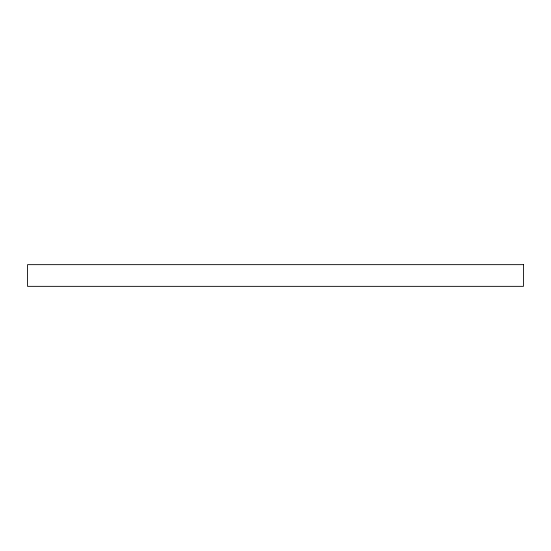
<?xml version="1.0" encoding="UTF-8"?>
<svg xmlns="http://www.w3.org/2000/svg" width="551" height="551" viewBox="0 0 551 551"><rect width="100%" height="100%" fill="white"/><g stroke="black" fill="none" stroke-linecap="round" stroke-linejoin="round"><path stroke-width="0.83" d="M523.45 264.652L27.55 264.652L27.55 286.348L523.45 286.348L523.45 264.652"/></g></svg>
